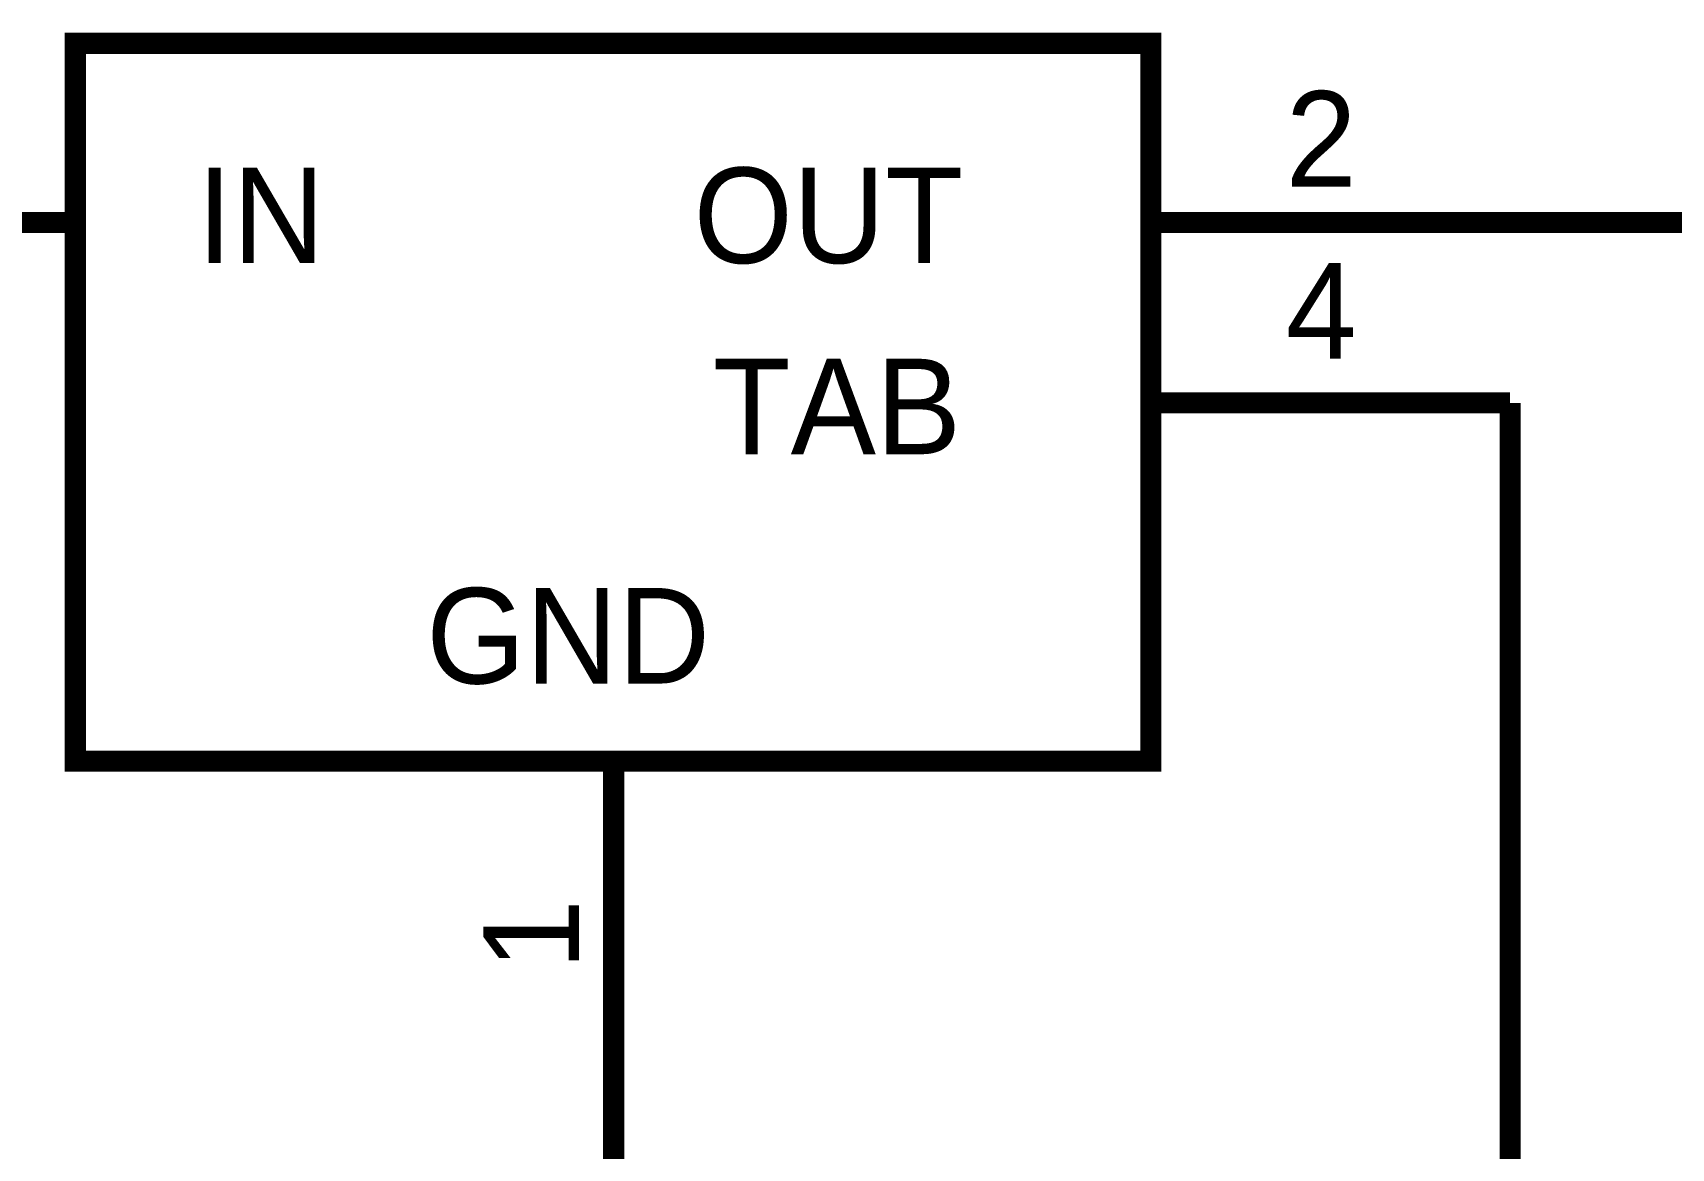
# Model space of a CAD drawing. Header units: inches. Extents: x 0 to 9.5, y -0.01 to 7.51.
# Drawn here: x 3.977 to 4.89, y 5.984 to 6.606 of the extents above; entities that cross this region are included whole.
import ezdxf

# ---------------------------------------------------------------- set-up
doc = ezdxf.new("R2010")
doc.units = ezdxf.units.IN
doc.header["$MEASUREMENT"] = 0
doc.layers.add('Sheet', color=255, linetype='Continuous')

msp = doc.modelspace()

# ---------------------------------------------------------------- linework, layer by layer
at = {"layer": 'Sheet'}
for points in [[(4.00049, 6.59979, 0.0118, 0.0118, 0), (4.60023, 6.59979, 0.0118, 0.0118, 0), (4.60023, 6.19962, 0.0118, 0.0118, 0), (4.00049, 6.19962, 0.0118, 0.0118, 0), (4.00049, 6.59979, 0.0118, 0.0118, 0)], [(4.00049, 6.59979, 0.0039, 0.0039, 0), (4.00049, 6.19962, 0.0039, 0.0039, 0), (4.60023, 6.19962, 0.0039, 0.0039, 0), (4.60023, 6.59979, 0.0039, 0.0039, 0), (4.00049, 6.59979, 0.0039, 0.0039, 0), (4.00049, 6.59979, 0.0039, 0.0039, 0)]]:
    msp.add_lwpolyline(points, format="xyseb", close=True, dxfattribs=at)
for points in [[(4.00049, 6.49991, 0.0118, 0.0118, 0), (3.8008, 6.49991, 0.0118, 0.0118, 0)], [(4.60023, 6.49991, 0.0118, 0.0118, 0), (4.80059, 6.49991, 0.0118, 0.0118, 0)], [(4.80059, 6.49991, 0.0118, 0.0118, 0), (5.00028, 6.49991, 0.0118, 0.0118, 0), (5.29982, 6.49991, 0.0118, 0.0118, 0), (5.69987, 6.49991, 0.0118, 0.0118, 0), (6.09992, 6.49991, 0.0118, 0.0118, 0)], [(4.30069, 5.99987, 0.0118, 0.0118, 0), (4.30069, 5.89999, 0.0118, 0.0118, 0), (4.50039, 5.89999, 0.0118, 0.0118, 0), (4.80059, 5.89999, 0.0118, 0.0118, 0), (4.80059, 6.39937, 0.0118, 0.0118, 0)], [(4.60023, 6.39937, 0.0118, 0.0118, 0), (4.80059, 6.39937, 0.0118, 0.0118, 0)], [(4.30069, 6.19962, 0.0118, 0.0118, 0), (4.30069, 5.99987, 0.0118, 0.0118, 0)]]:
    msp.add_lwpolyline(points, format="xyseb", dxfattribs=at)

# ---------------------------------------------------------------- texts
for s, height, p in [('2', 0.05327, (4.67545, 6.51989)), ('IN', 0.053267, (4.06839, 6.47727)), ('OUT', 0.053267, (4.34529, 6.47727)), ('4', 0.05327, (4.67545, 6.42401)), ('TAB', 0.053267, (4.35594, 6.37074)), ('GND', 0.053267, (4.19619, 6.2429))]:
    msp.add_text(s, height=height, dxfattribs=at).set_placement(p)
msp.add_text('1', height=0.05327, rotation=90, dxfattribs=at).set_placement((4.28139, 6.0831))

doc.saveas('drawing.dxf')
